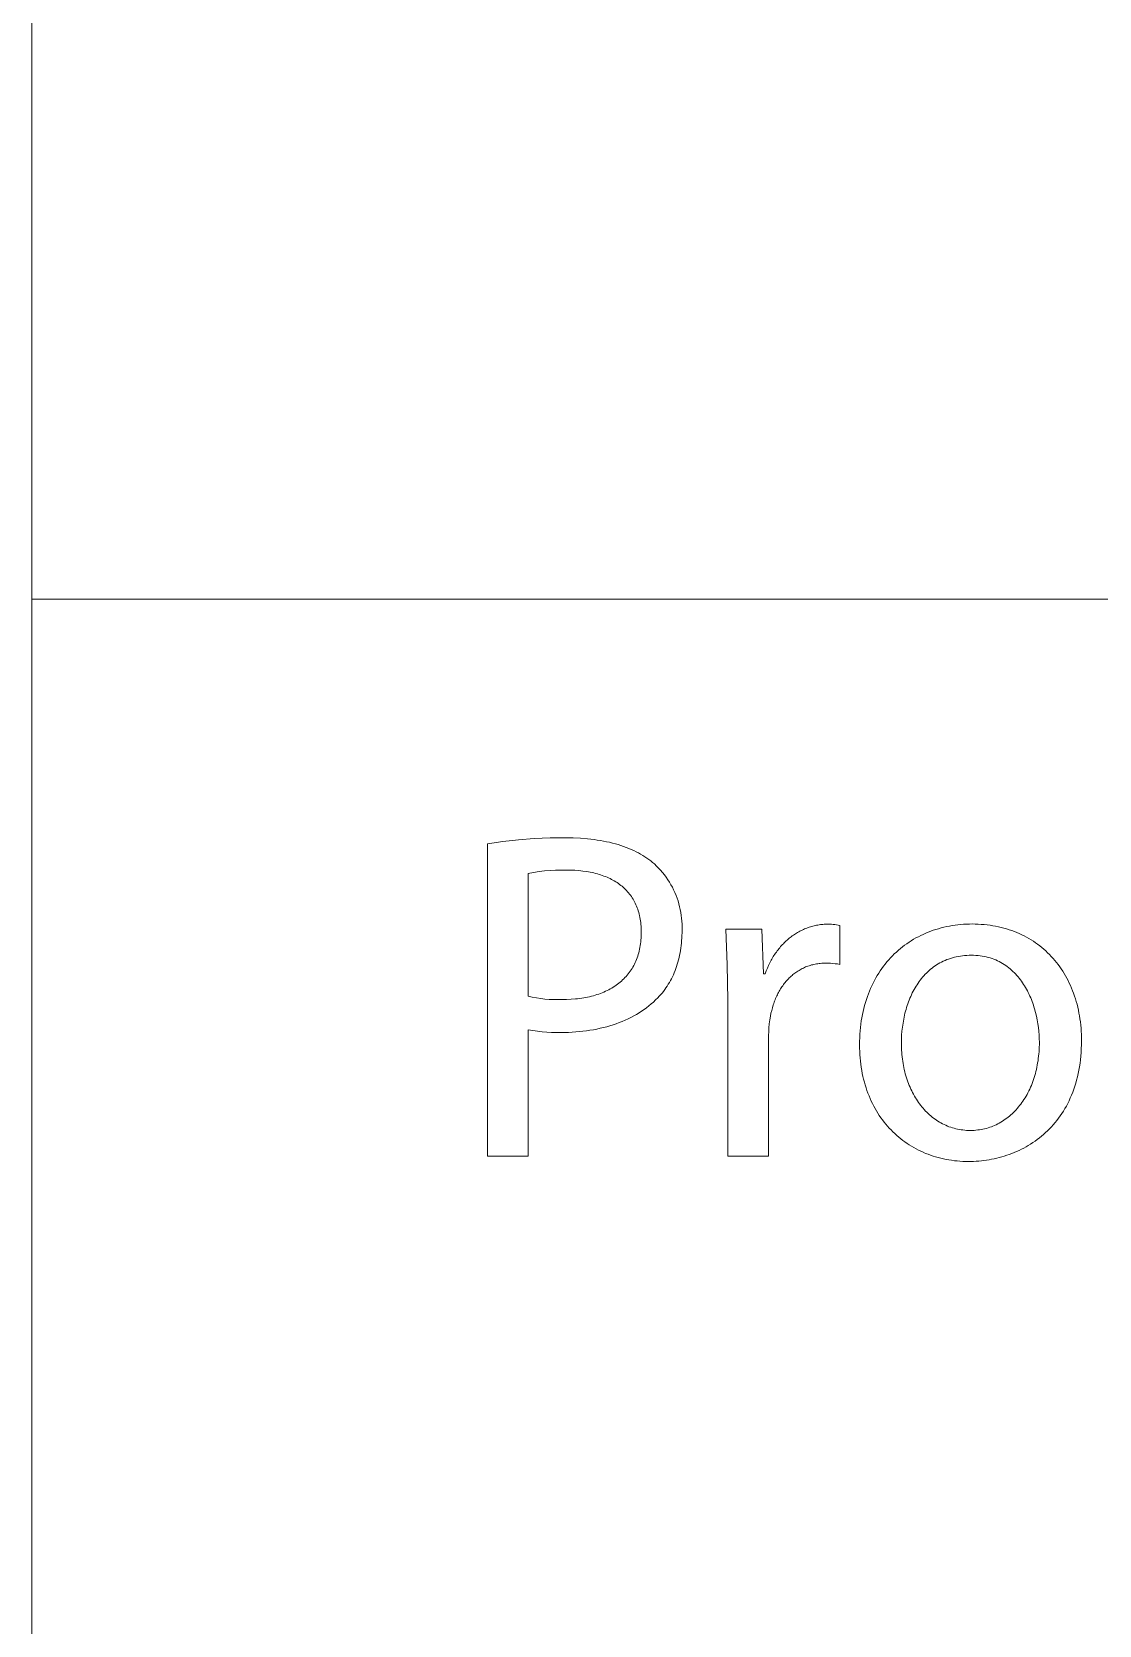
# Model space of a CAD drawing. Header units: millimetres. Extents: x -2163 to 4354, y -841 to 3711.
# Drawn here: x 1891.2 to 2039.6, y -619.7 to -398.1 of the extents above; entities that cross this region are included whole.
import ezdxf

# ---------------------------------------------------------------- set-up
doc = ezdxf.new("R2010")
doc.units = ezdxf.units.MM
doc.header["$MEASUREMENT"] = 0
doc.layers.add('Domyślny', color=7, linetype='Continuous', true_color=0x000000)

msp = doc.modelspace()

# ---------------------------------------------------------------- linework, layer by layer
at = {"layer": 'Domyślny', "color": 18, "lineweight": 15, "true_color": 0x000000}
for p, q in [((1891.21, -841.29), (1891.21, -112.82)), ((1891.21, -477.01), (4353.85, -477.01)), ((1954.54, -511.02), (1956.71, -510.71)), ((1954.54, -554.47), (1954.54, -511.02)), ((1956.71, -510.71), (1958.88, -510.47)), ((1958.88, -510.47), (1961.06, -510.3)), ((1961.06, -510.3), (1963.25, -510.2)), ((1963.25, -510.2), (1965.44, -510.18)), ((1965.44, -510.18), (1966.47, -510.19)), ((1966.47, -510.19), (1967.47, -510.24)), ((1967.47, -510.24), (1968.44, -510.32)), ((1968.44, -510.32), (1968.91, -510.37)), ((1968.91, -510.37), (1969.37, -510.42)), ((1969.37, -510.42), (1969.82, -510.49)), ((1969.82, -510.49), (1970.26, -510.56)), ((1970.26, -510.56), (1970.7, -510.63)), ((1970.7, -510.63), (1971.12, -510.72)), ((1971.12, -510.72), (1971.54, -510.81)), ((1971.54, -510.81), (1971.94, -510.91)), ((1971.94, -510.91), (1972.34, -511.02)), ((1972.34, -511.02), (1972.73, -511.13)), ((1972.73, -511.13), (1973.11, -511.25)), ((1973.11, -511.25), (1973.48, -511.38)), ((1973.48, -511.38), (1973.85, -511.51)), ((1973.85, -511.51), (1974.2, -511.65)), ((1974.2, -511.65), (1974.55, -511.8)), ((1974.55, -511.8), (1974.88, -511.95)), ((1974.88, -511.95), (1975.21, -512.11)), ((1975.21, -512.11), (1975.53, -512.27)), ((1975.53, -512.27), (1975.84, -512.45)), ((1975.84, -512.45), (1976.14, -512.63)), ((1976.14, -512.63), (1976.43, -512.81)), ((1976.43, -512.81), (1976.72, -513)), ((1976.72, -513), (1976.99, -513.2)), ((1976.99, -513.2), (1977.26, -513.4)), ((1977.26, -513.4), (1977.51, -513.61)), ((1977.51, -513.61), (1977.76, -513.82)), ((1977.76, -513.82), (1978.06, -514.11)), ((1978.06, -514.11), (1978.35, -514.4)), ((1960.97, -515.01), (1960.21, -515.15)), ((1960.21, -515.15), (1960.21, -532.23)), ((1961.73, -514.89), (1960.97, -515.01)), ((1962.49, -514.79), (1961.73, -514.89)), ((1963.26, -514.73), (1962.49, -514.79)), ((1964.03, -514.68), (1963.26, -514.73)), ((1964.8, -514.66), (1964.03, -514.68)), ((1965.57, -514.67), (1964.8, -514.66)), ((1966.15, -514.68), (1965.57, -514.67)), ((1966.71, -514.7), (1966.15, -514.68)), ((1967.27, -514.74), (1966.71, -514.7)), ((1967.81, -514.8), (1967.27, -514.74)), ((1968.33, -514.88), (1967.81, -514.8)), ((1968.59, -514.92), (1968.33, -514.88)), ((1968.85, -514.97), (1968.59, -514.92)), ((1969.1, -515.02), (1968.85, -514.97)), ((1969.34, -515.07), (1969.1, -515.02)), ((1969.59, -515.13), (1969.34, -515.07)), ((1969.83, -515.2), (1969.59, -515.13)), ((1970.06, -515.27), (1969.83, -515.2)), ((1970.29, -515.34), (1970.06, -515.27)), ((1970.52, -515.42), (1970.29, -515.34)), ((1970.74, -515.5), (1970.52, -515.42)), ((1970.96, -515.58), (1970.74, -515.5)), ((1971.18, -515.67), (1970.96, -515.58)), ((1971.39, -515.77), (1971.18, -515.67)), ((1971.6, -515.86), (1971.39, -515.77)), ((1971.8, -515.96), (1971.6, -515.86)), ((1972, -516.07), (1971.8, -515.96)), ((1972.19, -516.18), (1972, -516.07)), ((1972.38, -516.3), (1972.19, -516.18)), ((1972.57, -516.41), (1972.38, -516.3)), ((1978.35, -514.4), (1978.63, -514.7)), ((1978.63, -514.7), (1978.9, -515.02)), ((1978.9, -515.02), (1979.15, -515.34)), ((1979.15, -515.34), (1979.4, -515.67)), ((1979.4, -515.67), (1979.63, -516.01)), ((1979.63, -516.01), (1979.85, -516.36)), ((1972.75, -516.54), (1972.57, -516.41)), ((1972.93, -516.67), (1972.75, -516.54)), ((1973.1, -516.8), (1972.93, -516.67)), ((1973.27, -516.93), (1973.1, -516.8)), ((1973.43, -517.07), (1973.27, -516.93)), ((1973.59, -517.22), (1973.43, -517.07)), ((1973.74, -517.37), (1973.59, -517.22)), ((1973.89, -517.52), (1973.74, -517.37)), ((1974.03, -517.68), (1973.89, -517.52)), ((1974.17, -517.84), (1974.03, -517.68)), ((1974.31, -518), (1974.17, -517.84)), ((1974.44, -518.17), (1974.31, -518)), ((1974.56, -518.35), (1974.44, -518.17)), ((1974.68, -518.53), (1974.56, -518.35)), ((1974.79, -518.71), (1974.68, -518.53)), ((1979.85, -516.36), (1980.06, -516.71)), ((1980.06, -516.71), (1980.26, -517.07)), ((1980.26, -517.07), (1980.44, -517.44)), ((1980.44, -517.44), (1980.62, -517.81)), ((1980.62, -517.81), (1980.77, -518.19)), ((1980.77, -518.19), (1980.92, -518.58)), ((1974.9, -518.9), (1974.79, -518.71)), ((1975.01, -519.09), (1974.9, -518.9)), ((1975.11, -519.29), (1975.01, -519.09)), ((1975.2, -519.49), (1975.11, -519.29)), ((1975.29, -519.69), (1975.2, -519.49)), ((1975.37, -519.9), (1975.29, -519.69)), ((1975.45, -520.11), (1975.37, -519.9)), ((1975.52, -520.33), (1975.45, -520.11)), ((1975.59, -520.55), (1975.52, -520.33)), ((1975.65, -520.78), (1975.59, -520.55)), ((1980.92, -518.58), (1981.05, -518.97)), ((1981.05, -518.97), (1981.17, -519.36)), ((1981.17, -519.36), (1981.27, -519.76)), ((1981.27, -519.76), (1981.36, -520.16)), ((1981.36, -520.16), (1981.44, -520.57)), ((1981.44, -520.57), (1981.5, -520.97)), ((1975.7, -521.01), (1975.65, -520.78)), ((1975.75, -521.25), (1975.7, -521.01)), ((1975.8, -521.48), (1975.75, -521.25)), ((1975.83, -521.73), (1975.8, -521.48)), ((1975.87, -521.98), (1975.83, -521.73)), ((1975.89, -522.23), (1975.87, -521.98)), ((1975.91, -522.49), (1975.89, -522.23)), ((1975.93, -522.75), (1975.91, -522.49)), ((1975.94, -523.01), (1975.93, -522.75)), ((1981.5, -520.97), (1981.55, -521.38)), ((1981.55, -521.38), (1981.59, -521.79)), ((1981.59, -521.79), (1981.61, -522.2)), ((1981.61, -522.61), (1981.6, -523.02)), ((1981.61, -522.2), (1981.61, -522.61)), ((1987.9, -527.83), (1987.69, -522.9)), ((1987.69, -522.9), (1992.72, -522.9)), ((1992.72, -522.9), (1992.92, -529.09)), ((1998.31, -523.01), (1998.47, -522.94)), ((1998.47, -522.94), (1998.63, -522.86)), ((1998.63, -522.86), (1998.8, -522.8)), ((1998.8, -522.8), (1998.96, -522.73)), ((1998.96, -522.73), (1999.13, -522.67)), ((1999.13, -522.67), (1999.3, -522.61)), ((1999.3, -522.61), (1999.47, -522.56)), ((1999.47, -522.56), (1999.63, -522.51)), ((1999.63, -522.51), (1999.81, -522.46)), ((1999.81, -522.46), (1999.98, -522.42)), ((1999.98, -522.42), (2000.15, -522.38)), ((2000.15, -522.38), (2000.32, -522.34)), ((2000.32, -522.34), (2000.5, -522.31)), ((2000.5, -522.31), (2000.67, -522.28)), ((2000.67, -522.28), (2000.85, -522.26)), ((2000.85, -522.26), (2001.03, -522.24)), ((2001.03, -522.24), (2001.2, -522.22)), ((2001.2, -522.22), (2001.38, -522.2)), ((2001.38, -522.2), (2001.56, -522.2)), ((2001.56, -522.2), (2001.74, -522.19)), ((2001.74, -522.19), (2001.92, -522.19)), ((2001.92, -522.19), (2002.16, -522.19)), ((2002.16, -522.19), (2002.39, -522.21)), ((2002.39, -522.21), (2002.63, -522.23)), ((2002.63, -522.23), (2002.86, -522.26)), ((2002.86, -522.26), (2003.09, -522.29)), ((2003.09, -522.29), (2003.32, -522.33)), ((2003.32, -522.33), (2003.55, -522.38)), ((2003.55, -522.38), (2003.55, -527.79)), ((2016.54, -523.05), (2016.91, -522.93)), ((2016.91, -522.93), (2017.27, -522.82)), ((2017.27, -522.82), (2017.64, -522.71)), ((2017.64, -522.71), (2018.02, -522.62)), ((2018.02, -522.62), (2018.4, -522.54)), ((2018.4, -522.54), (2018.78, -522.46)), ((2018.78, -522.46), (2019.17, -522.39)), ((2019.17, -522.39), (2019.56, -522.34)), ((2019.56, -522.34), (2019.95, -522.29)), ((2019.95, -522.29), (2020.34, -522.25)), ((2020.34, -522.25), (2020.74, -522.21)), ((2020.74, -522.21), (2021.14, -522.19)), ((2021.14, -522.19), (2021.55, -522.18)), ((2021.55, -522.18), (2021.96, -522.17)), ((2021.96, -522.17), (2022.38, -522.18)), ((2022.38, -522.18), (2022.8, -522.19)), ((2022.8, -522.19), (2023.21, -522.22)), ((2023.21, -522.22), (2023.62, -522.25)), ((2023.62, -522.25), (2024.03, -522.29)), ((2024.03, -522.29), (2024.43, -522.35)), ((2024.43, -522.35), (2024.82, -522.41)), ((2024.82, -522.41), (2025.21, -522.48)), ((2025.21, -522.48), (2025.6, -522.56)), ((2025.6, -522.56), (2025.98, -522.64)), ((2025.98, -522.64), (2026.36, -522.74)), ((2026.36, -522.74), (2026.73, -522.85)), ((2026.73, -522.85), (2027.09, -522.96)), ((2027.09, -522.96), (2027.45, -523.08)), ((1975.75, -525.43), (1975.79, -525.18)), ((1975.79, -525.18), (1975.83, -524.92)), ((1975.83, -524.92), (1975.86, -524.66)), ((1975.86, -524.66), (1975.89, -524.39)), ((1975.89, -524.39), (1975.91, -524.12)), ((1975.91, -524.12), (1975.93, -523.85)), ((1975.93, -523.85), (1975.94, -523.57)), ((1975.94, -523.29), (1975.94, -523.01)), ((1975.94, -523.57), (1975.94, -523.29)), ((1981.48, -525.18), (1981.44, -525.52)), ((1981.52, -524.83), (1981.48, -525.18)), ((1981.55, -524.48), (1981.52, -524.83)), ((1981.57, -524.12), (1981.55, -524.48)), ((1981.59, -523.76), (1981.57, -524.12)), ((1981.6, -523.4), (1981.59, -523.76)), ((1981.6, -523.02), (1981.6, -523.4)), ((1995.31, -525.32), (1995.43, -525.18)), ((1995.43, -525.18), (1995.56, -525.04)), ((1995.56, -525.04), (1995.69, -524.91)), ((1995.69, -524.91), (1995.82, -524.78)), ((1995.82, -524.78), (1995.95, -524.65)), ((1995.95, -524.65), (1996.08, -524.52)), ((1996.08, -524.52), (1996.22, -524.4)), ((1996.22, -524.4), (1996.36, -524.28)), ((1996.36, -524.28), (1996.5, -524.16)), ((1996.5, -524.16), (1996.64, -524.05)), ((1996.64, -524.05), (1996.78, -523.94)), ((1996.78, -523.94), (1996.93, -523.83)), ((1996.93, -523.83), (1997.08, -523.73)), ((1997.08, -523.73), (1997.23, -523.63)), ((1997.23, -523.63), (1997.38, -523.53)), ((1997.38, -523.53), (1997.53, -523.43)), ((1997.53, -523.43), (1997.68, -523.34)), ((1997.68, -523.34), (1997.84, -523.25)), ((1997.84, -523.25), (1997.99, -523.17)), ((1997.99, -523.17), (1998.15, -523.09)), ((1998.15, -523.09), (1998.31, -523.01)), ((2012.25, -525.35), (2012.55, -525.12)), ((2012.55, -525.12), (2012.86, -524.91)), ((2012.86, -524.91), (2013.17, -524.7)), ((2013.17, -524.7), (2013.48, -524.49)), ((2013.48, -524.49), (2013.8, -524.3)), ((2013.8, -524.3), (2014.13, -524.11)), ((2014.13, -524.11), (2014.46, -523.94)), ((2014.46, -523.94), (2014.79, -523.77)), ((2014.79, -523.77), (2015.13, -523.61)), ((2015.13, -523.61), (2015.48, -523.45)), ((2015.48, -523.45), (2015.83, -523.31)), ((2015.83, -523.31), (2016.18, -523.17)), ((2016.18, -523.17), (2016.54, -523.05)), ((2027.45, -523.08), (2027.81, -523.22)), ((2027.81, -523.22), (2028.16, -523.36)), ((2028.16, -523.36), (2028.5, -523.5)), ((2028.5, -523.5), (2028.84, -523.66)), ((2028.84, -523.66), (2029.17, -523.83)), ((2029.17, -523.83), (2029.5, -524)), ((2029.5, -524), (2029.82, -524.18)), ((2029.82, -524.18), (2030.14, -524.37)), ((2030.14, -524.37), (2030.45, -524.57)), ((2030.45, -524.57), (2030.75, -524.77)), ((2030.75, -524.77), (2031.05, -524.98)), ((2031.05, -524.98), (2031.34, -525.2)), ((1975.09, -527.53), (1975.18, -527.32)), ((1975.18, -527.32), (1975.27, -527.1)), ((1975.27, -527.1), (1975.36, -526.87)), ((1975.36, -526.87), (1975.44, -526.64)), ((1975.44, -526.64), (1975.51, -526.41)), ((1975.51, -526.41), (1975.58, -526.17)), ((1975.58, -526.17), (1975.64, -525.93)), ((1975.64, -525.93), (1975.7, -525.68)), ((1975.7, -525.68), (1975.75, -525.43)), ((1981.12, -527.15), (1981.04, -527.46)), ((1981.2, -526.84), (1981.12, -527.15)), ((1981.27, -526.52), (1981.2, -526.84)), ((1981.33, -526.19), (1981.27, -526.52)), ((1981.39, -525.86), (1981.33, -526.19)), ((1981.44, -525.52), (1981.39, -525.86)), ((1993.81, -527.58), (1993.9, -527.4)), ((1993.9, -527.4), (1993.99, -527.22)), ((1993.99, -527.22), (1994.09, -527.05)), ((1994.09, -527.05), (1994.19, -526.88)), ((1994.19, -526.88), (1994.29, -526.71)), ((1994.29, -526.71), (1994.39, -526.55)), ((1994.39, -526.55), (1994.5, -526.38)), ((1994.5, -526.38), (1994.61, -526.22)), ((1994.61, -526.22), (1994.72, -526.07)), ((1994.72, -526.07), (1994.83, -525.91)), ((1994.83, -525.91), (1994.95, -525.76)), ((1994.95, -525.76), (1995.06, -525.61)), ((1995.06, -525.61), (1995.18, -525.47)), ((1995.18, -525.47), (1995.31, -525.32)), ((2010.09, -527.44), (2010.34, -527.16)), ((2010.34, -527.16), (2010.59, -526.87)), ((2010.59, -526.87), (2010.85, -526.6)), ((2010.85, -526.6), (2011.12, -526.34)), ((2011.12, -526.34), (2011.4, -526.08)), ((2011.4, -526.08), (2011.68, -525.83)), ((2011.68, -525.83), (2011.96, -525.59)), ((2011.96, -525.59), (2012.25, -525.35)), ((2017.92, -527.34), (2017.68, -527.46)), ((2018.17, -527.23), (2017.92, -527.34)), ((2018.42, -527.13), (2018.17, -527.23)), ((2018.67, -527.04), (2018.42, -527.13)), ((2018.93, -526.95), (2018.67, -527.04)), ((2019.2, -526.87), (2018.93, -526.95)), ((2019.47, -526.79), (2019.2, -526.87)), ((2019.74, -526.73), (2019.47, -526.79)), ((2020.02, -526.67), (2019.74, -526.73)), ((2020.31, -526.63), (2020.02, -526.67)), ((2020.6, -526.59), (2020.31, -526.63)), ((2020.9, -526.55), (2020.6, -526.59)), ((2021.2, -526.53), (2020.9, -526.55)), ((2021.51, -526.52), (2021.2, -526.53)), ((2021.83, -526.51), (2021.51, -526.52)), ((2022.14, -526.52), (2021.83, -526.51)), ((2022.45, -526.53), (2022.14, -526.52)), ((2022.76, -526.56), (2022.45, -526.53)), ((2023.05, -526.59), (2022.76, -526.56)), ((2023.34, -526.63), (2023.05, -526.59)), ((2023.63, -526.69), (2023.34, -526.63)), ((2023.91, -526.75), (2023.63, -526.69)), ((2024.18, -526.82), (2023.91, -526.75)), ((2024.45, -526.89), (2024.18, -526.82)), ((2024.71, -526.98), (2024.45, -526.89)), ((2024.97, -527.07), (2024.71, -526.98)), ((2025.22, -527.17), (2024.97, -527.07)), ((2025.47, -527.28), (2025.22, -527.17)), ((2025.71, -527.4), (2025.47, -527.28)), ((2025.94, -527.52), (2025.71, -527.4)), ((2031.34, -525.2), (2031.62, -525.43)), ((2031.62, -525.43), (2031.9, -525.67)), ((2031.9, -525.67), (2032.18, -525.91)), ((2032.18, -525.91), (2032.44, -526.16)), ((2032.44, -526.16), (2032.7, -526.42)), ((2032.7, -526.42), (2032.95, -526.68)), ((2032.95, -526.68), (2033.2, -526.95)), ((2033.2, -526.95), (2033.44, -527.23)), ((2033.44, -527.23), (2033.67, -527.51)), ((1973.67, -529.63), (1973.83, -529.46)), ((1973.83, -529.46), (1973.98, -529.29)), ((1973.98, -529.29), (1974.12, -529.11)), ((1974.12, -529.11), (1974.26, -528.93)), ((1974.26, -528.93), (1974.39, -528.74)), ((1974.39, -528.74), (1974.52, -528.55)), ((1974.52, -528.55), (1974.65, -528.36)), ((1974.65, -528.36), (1974.76, -528.16)), ((1974.76, -528.16), (1974.88, -527.95)), ((1974.88, -527.95), (1974.98, -527.75)), ((1974.98, -527.75), (1975.09, -527.53)), ((1980.27, -529.5), (1980.14, -529.78)), ((1980.4, -529.23), (1980.27, -529.5)), ((1980.52, -528.95), (1980.4, -529.23)), ((1980.64, -528.66), (1980.52, -528.95)), ((1980.75, -528.37), (1980.64, -528.66)), ((1980.85, -528.07), (1980.75, -528.37)), ((1980.95, -527.77), (1980.85, -528.07)), ((1981.04, -527.46), (1980.95, -527.77)), ((1987.95, -532.76), (1987.9, -527.83)), ((1992.92, -529.09), (1993.18, -529.09)), ((1993.18, -529.09), (1993.32, -528.7)), ((1993.32, -528.7), (1993.47, -528.31)), ((1993.47, -528.31), (1993.63, -527.94)), ((1993.63, -527.94), (1993.81, -527.58)), ((1996.64, -529.55), (1996.52, -529.67)), ((1996.77, -529.44), (1996.64, -529.55)), ((1996.9, -529.32), (1996.77, -529.44)), ((1997.03, -529.21), (1996.9, -529.32)), ((1997.16, -529.1), (1997.03, -529.21)), ((1997.3, -529), (1997.16, -529.1)), ((1997.44, -528.9), (1997.3, -529)), ((1997.58, -528.8), (1997.44, -528.9)), ((1997.72, -528.71), (1997.58, -528.8)), ((1997.87, -528.62), (1997.72, -528.71)), ((1998.01, -528.53), (1997.87, -528.62)), ((1998.16, -528.45), (1998.01, -528.53)), ((1998.32, -528.37), (1998.16, -528.45)), ((1998.47, -528.29), (1998.32, -528.37)), ((1998.63, -528.22), (1998.47, -528.29)), ((1998.78, -528.15), (1998.63, -528.22)), ((1998.94, -528.09), (1998.78, -528.15)), ((1999.11, -528.03), (1998.94, -528.09)), ((1999.27, -527.97), (1999.11, -528.03)), ((1999.44, -527.92), (1999.27, -527.97)), ((1999.6, -527.87), (1999.44, -527.92)), ((1999.77, -527.83), (1999.6, -527.87)), ((1999.95, -527.79), (1999.77, -527.83)), ((2000.12, -527.75), (1999.95, -527.79)), ((2000.3, -527.72), (2000.12, -527.75)), ((2000.47, -527.69), (2000.3, -527.72)), ((2000.65, -527.67), (2000.47, -527.69)), ((2000.83, -527.65), (2000.65, -527.67)), ((2001.02, -527.63), (2000.83, -527.65)), ((2001.2, -527.62), (2001.02, -527.63)), ((2001.39, -527.61), (2001.2, -527.62)), ((2001.58, -527.61), (2001.39, -527.61)), ((2001.91, -527.62), (2001.58, -527.61)), ((2002.24, -527.63), (2001.91, -527.62)), ((2002.57, -527.65), (2002.24, -527.63)), ((2002.9, -527.69), (2002.57, -527.65)), ((2003.23, -527.73), (2002.9, -527.69)), ((2003.55, -527.79), (2003.23, -527.73)), ((2008.54, -529.68), (2008.74, -529.34)), ((2008.74, -529.34), (2008.95, -529)), ((2008.95, -529), (2009.16, -528.68)), ((2009.16, -528.68), (2009.38, -528.36)), ((2009.38, -528.36), (2009.61, -528.04)), ((2009.61, -528.04), (2009.84, -527.74)), ((2009.84, -527.74), (2010.09, -527.44)), ((2015.06, -529.56), (2014.9, -529.76)), ((2015.23, -529.36), (2015.06, -529.56)), ((2015.41, -529.17), (2015.23, -529.36)), ((2015.59, -528.99), (2015.41, -529.17)), ((2015.78, -528.81), (2015.59, -528.99)), ((2015.97, -528.63), (2015.78, -528.81)), ((2016.16, -528.47), (2015.97, -528.63)), ((2016.37, -528.3), (2016.16, -528.47)), ((2016.57, -528.15), (2016.37, -528.3)), ((2016.78, -528), (2016.57, -528.15)), ((2017, -527.85), (2016.78, -528)), ((2017.22, -527.72), (2017, -527.85)), ((2017.45, -527.58), (2017.22, -527.72)), ((2017.68, -527.46), (2017.45, -527.58)), ((2026.17, -527.66), (2025.94, -527.52)), ((2026.39, -527.79), (2026.17, -527.66)), ((2026.61, -527.94), (2026.39, -527.79)), ((2026.82, -528.09), (2026.61, -527.94)), ((2027.03, -528.25), (2026.82, -528.09)), ((2027.23, -528.41), (2027.03, -528.25)), ((2027.43, -528.58), (2027.23, -528.41)), ((2027.62, -528.76), (2027.43, -528.58)), ((2027.81, -528.94), (2027.62, -528.76)), ((2027.99, -529.12), (2027.81, -528.94)), ((2028.16, -529.32), (2027.99, -529.12)), ((2028.33, -529.51), (2028.16, -529.32)), ((2028.5, -529.72), (2028.33, -529.51)), ((2033.67, -527.51), (2033.9, -527.81)), ((2033.9, -527.81), (2034.12, -528.11)), ((2034.12, -528.11), (2034.33, -528.41)), ((2034.33, -528.41), (2034.53, -528.72)), ((2034.53, -528.72), (2034.73, -529.04)), ((2034.73, -529.04), (2034.92, -529.37)), ((2034.92, -529.37), (2035.11, -529.7)), ((1970.03, -531.91), (1970.27, -531.82)), ((1970.27, -531.82), (1970.51, -531.73)), ((1970.51, -531.73), (1970.75, -531.63)), ((1970.75, -531.63), (1970.97, -531.53)), ((1970.97, -531.53), (1971.2, -531.42)), ((1971.2, -531.42), (1971.42, -531.31)), ((1971.42, -531.31), (1971.63, -531.2)), ((1971.63, -531.2), (1971.84, -531.08)), ((1971.84, -531.08), (1972.05, -530.95)), ((1972.05, -530.95), (1972.25, -530.82)), ((1972.25, -530.82), (1972.44, -530.69)), ((1972.44, -530.69), (1972.63, -530.55)), ((1972.63, -530.55), (1972.82, -530.41)), ((1972.82, -530.41), (1973, -530.26)), ((1973, -530.26), (1973.18, -530.11)), ((1973.18, -530.11), (1973.35, -529.95)), ((1973.35, -529.95), (1973.51, -529.79)), ((1973.51, -529.79), (1973.67, -529.63)), ((1978.82, -531.77), (1978.63, -532)), ((1979.01, -531.54), (1978.82, -531.77)), ((1979.19, -531.3), (1979.01, -531.54)), ((1979.36, -531.06), (1979.19, -531.3)), ((1979.53, -530.81), (1979.36, -531.06)), ((1979.69, -530.56), (1979.53, -530.81)), ((1979.85, -530.31), (1979.69, -530.56)), ((1979.99, -530.04), (1979.85, -530.31)), ((1980.14, -529.78), (1979.99, -530.04)), ((1995.03, -531.68), (1994.94, -531.84)), ((1995.12, -531.51), (1995.03, -531.68)), ((1995.21, -531.36), (1995.12, -531.51)), ((1995.3, -531.2), (1995.21, -531.36)), ((1995.4, -531.05), (1995.3, -531.2)), ((1995.5, -530.9), (1995.4, -531.05)), ((1995.6, -530.75), (1995.5, -530.9)), ((1995.71, -530.6), (1995.6, -530.75)), ((1995.82, -530.46), (1995.71, -530.6)), ((1995.93, -530.32), (1995.82, -530.46)), ((1996.04, -530.19), (1995.93, -530.32)), ((1996.16, -530.05), (1996.04, -530.19)), ((1996.27, -529.92), (1996.16, -530.05)), ((1996.39, -529.8), (1996.27, -529.92)), ((1996.52, -529.67), (1996.39, -529.8)), ((2007.51, -531.88), (2007.66, -531.49)), ((2007.66, -531.49), (2007.82, -531.12)), ((2007.82, -531.12), (2007.99, -530.75)), ((2007.99, -530.75), (2008.17, -530.38)), ((2008.17, -530.38), (2008.35, -530.03)), ((2008.35, -530.03), (2008.54, -529.68)), ((2013.62, -531.76), (2013.51, -532)), ((2013.75, -531.52), (2013.62, -531.76)), ((2013.87, -531.29), (2013.75, -531.52)), ((2014, -531.06), (2013.87, -531.29)), ((2014.14, -530.83), (2014, -531.06)), ((2014.28, -530.61), (2014.14, -530.83)), ((2014.43, -530.39), (2014.28, -530.61)), ((2014.58, -530.17), (2014.43, -530.39)), ((2014.73, -529.96), (2014.58, -530.17)), ((2014.9, -529.76), (2014.73, -529.96)), ((2028.66, -529.92), (2028.5, -529.72)), ((2028.81, -530.13), (2028.66, -529.92)), ((2028.96, -530.35), (2028.81, -530.13)), ((2029.1, -530.57), (2028.96, -530.35)), ((2029.24, -530.79), (2029.1, -530.57)), ((2029.38, -531.02), (2029.24, -530.79)), ((2029.51, -531.25), (2029.38, -531.02)), ((2029.63, -531.48), (2029.51, -531.25)), ((2029.75, -531.72), (2029.63, -531.48)), ((2029.87, -531.96), (2029.75, -531.72)), ((2035.11, -529.7), (2035.28, -530.04)), ((2035.28, -530.04), (2035.45, -530.38)), ((2035.45, -530.38), (2035.61, -530.73)), ((2035.61, -530.73), (2035.77, -531.08)), ((2035.77, -531.08), (2035.91, -531.45)), ((2035.91, -531.45), (2036.05, -531.81)), ((2036.05, -531.81), (2036.18, -532.19)), ((1960.21, -532.23), (1960.79, -532.35)), ((1960.79, -532.35), (1961.37, -532.45)), ((1961.37, -532.45), (1961.96, -532.54)), ((1961.96, -532.54), (1962.55, -532.61)), ((1962.55, -532.61), (1963.14, -532.65)), ((1963.14, -532.65), (1963.73, -532.68)), ((1963.73, -532.68), (1964.32, -532.69)), ((1964.32, -532.69), (1964.92, -532.68)), ((1964.92, -532.68), (1965.55, -532.67)), ((1965.55, -532.67), (1966.17, -532.64)), ((1966.17, -532.64), (1966.77, -532.59)), ((1966.77, -532.59), (1967.07, -532.56)), ((1967.07, -532.56), (1967.36, -532.53)), ((1967.36, -532.53), (1967.65, -532.49)), ((1967.65, -532.49), (1967.93, -532.44)), ((1967.93, -532.44), (1968.21, -532.39)), ((1968.21, -532.39), (1968.48, -532.33)), ((1968.48, -532.33), (1968.75, -532.28)), ((1968.75, -532.28), (1969.02, -532.21)), ((1969.02, -532.21), (1969.28, -532.14)), ((1969.28, -532.14), (1969.53, -532.07)), ((1969.53, -532.07), (1969.78, -531.99)), ((1969.78, -531.99), (1970.03, -531.91)), ((1976.67, -533.82), (1976.34, -534.06)), ((1977, -533.56), (1976.67, -533.82)), ((1977.32, -533.29), (1977, -533.56)), ((1977.63, -533.02), (1977.32, -533.29)), ((1977.93, -532.74), (1977.63, -533.02)), ((1978.22, -532.44), (1977.93, -532.74)), ((1978.43, -532.22), (1978.22, -532.44)), ((1978.63, -532), (1978.43, -532.22)), ((1987.95, -554.48), (1987.95, -532.76)), ((1994.17, -533.81), (1994.07, -534.19)), ((1994.28, -533.43), (1994.17, -533.81)), ((1994.35, -533.24), (1994.28, -533.43)), ((1994.41, -533.06), (1994.35, -533.24)), ((1994.48, -532.88), (1994.41, -533.06)), ((1994.55, -532.7), (1994.48, -532.88)), ((1994.62, -532.52), (1994.55, -532.7)), ((1994.7, -532.35), (1994.62, -532.52)), ((1994.78, -532.18), (1994.7, -532.35)), ((1994.86, -532.01), (1994.78, -532.18)), ((1994.94, -531.84), (1994.86, -532.01)), ((2006.78, -534.33), (2006.88, -533.91)), ((2006.88, -533.91), (2006.99, -533.49)), ((2006.99, -533.49), (2007.11, -533.07)), ((2007.11, -533.07), (2007.23, -532.67)), ((2007.23, -532.67), (2007.37, -532.27)), ((2007.37, -532.27), (2007.51, -531.88)), ((2012.75, -534.05), (2012.67, -534.31)), ((2012.83, -533.78), (2012.75, -534.05)), ((2012.91, -533.52), (2012.83, -533.78)), ((2013, -533.26), (2012.91, -533.52)), ((2013.09, -533), (2013, -533.26)), ((2013.19, -532.75), (2013.09, -533)), ((2013.29, -532.5), (2013.19, -532.75)), ((2013.4, -532.25), (2013.29, -532.5)), ((2013.51, -532), (2013.4, -532.25)), ((2029.98, -532.2), (2029.87, -531.96)), ((2030.09, -532.45), (2029.98, -532.2)), ((2030.19, -532.69), (2030.09, -532.45)), ((2030.28, -532.94), (2030.19, -532.69)), ((2030.37, -533.2), (2030.28, -532.94)), ((2030.46, -533.45), (2030.37, -533.2)), ((2030.54, -533.7), (2030.46, -533.45)), ((2030.62, -533.96), (2030.54, -533.7)), ((2030.77, -534.48), (2030.62, -533.96)), ((2036.18, -532.19), (2036.3, -532.57)), ((2036.3, -532.57), (2036.42, -532.95)), ((2036.42, -532.95), (2036.52, -533.34)), ((2036.52, -533.34), (2036.62, -533.74)), ((2036.62, -533.74), (2036.71, -534.14)), ((1972.02, -536.19), (1971.58, -536.32)), ((1972.45, -536.04), (1972.02, -536.19)), ((1972.88, -535.88), (1972.45, -536.04)), ((1973.3, -535.72), (1972.88, -535.88)), ((1973.71, -535.54), (1973.3, -535.72)), ((1974.11, -535.36), (1973.71, -535.54)), ((1974.5, -535.17), (1974.11, -535.36)), ((1974.89, -534.96), (1974.5, -535.17)), ((1975.26, -534.75), (1974.89, -534.96)), ((1975.63, -534.53), (1975.26, -534.75)), ((1975.99, -534.3), (1975.63, -534.53)), ((1976.34, -534.06), (1975.99, -534.3)), ((1993.74, -536.05), (1993.68, -536.59)), ((1993.81, -535.52), (1993.74, -536.05)), ((1993.9, -534.99), (1993.81, -535.52)), ((1993.97, -534.59), (1993.9, -534.99)), ((1994.07, -534.19), (1993.97, -534.59)), ((2006.41, -536.57), (2006.47, -536.11)), ((2006.47, -536.11), (2006.53, -535.65)), ((2006.53, -535.65), (2006.61, -535.21)), ((2006.61, -535.21), (2006.69, -534.77)), ((2006.69, -534.77), (2006.78, -534.33)), ((2012.33, -535.95), (2012.25, -536.51)), ((2012.42, -535.4), (2012.33, -535.95)), ((2012.54, -534.85), (2012.42, -535.4)), ((2012.6, -534.58), (2012.54, -534.85)), ((2012.67, -534.31), (2012.6, -534.58)), ((2030.89, -535), (2030.77, -534.48)), ((2031, -535.52), (2030.89, -535)), ((2031.09, -536.05), (2031, -535.52)), ((2031.16, -536.57), (2031.09, -536.05)), ((2036.71, -534.14), (2036.79, -534.55)), ((2036.79, -534.55), (2036.87, -534.96)), ((2036.87, -534.96), (2036.93, -535.37)), ((2036.93, -535.37), (2036.99, -535.8)), ((2036.99, -535.8), (2037.04, -536.22)), ((2037.04, -536.22), (2037.08, -536.65)), ((1960.85, -536.99), (1960.21, -536.87)), ((1960.21, -536.87), (1960.21, -554.47)), ((1961.51, -537.09), (1960.85, -536.99)), ((1962.16, -537.17), (1961.51, -537.09)), ((1962.81, -537.22), (1962.16, -537.17)), ((1963.47, -537.26), (1962.81, -537.22)), ((1964.13, -537.27), (1963.47, -537.26)), ((1964.79, -537.26), (1964.13, -537.27)), ((1965.31, -537.26), (1964.79, -537.26)), ((1965.82, -537.24), (1965.31, -537.26)), ((1966.33, -537.22), (1965.82, -537.24)), ((1966.84, -537.18), (1966.33, -537.22)), ((1967.34, -537.14), (1966.84, -537.18)), ((1967.83, -537.09), (1967.34, -537.14)), ((1968.32, -537.02), (1967.83, -537.09)), ((1968.8, -536.95), (1968.32, -537.02)), ((1969.28, -536.87), (1968.8, -536.95)), ((1969.76, -536.78), (1969.28, -536.87)), ((1970.22, -536.68), (1969.76, -536.78)), ((1970.68, -536.57), (1970.22, -536.68)), ((1971.14, -536.45), (1970.68, -536.57)), ((1971.58, -536.32), (1971.14, -536.45)), ((1993.65, -537.12), (1993.63, -537.66)), ((1993.63, -537.66), (1993.63, -554.48)), ((1993.68, -536.59), (1993.65, -537.12)), ((2006.29, -538.97), (2006.3, -538.48)), ((2006.3, -538.48), (2006.31, -537.99)), ((2006.31, -537.99), (2006.34, -537.51)), ((2006.34, -537.51), (2006.37, -537.04)), ((2006.37, -537.04), (2006.41, -536.57)), ((2012.14, -537.63), (2012.11, -538.19)), ((2012.11, -538.19), (2012.11, -538.75)), ((2012.18, -537.07), (2012.14, -537.63)), ((2012.25, -536.51), (2012.18, -537.07)), ((2031.22, -537.09), (2031.16, -536.57)), ((2031.26, -537.61), (2031.22, -537.09)), ((2031.28, -538.12), (2031.26, -537.61)), ((2031.29, -538.62), (2031.28, -538.12)), ((2037.08, -536.65), (2037.11, -537.09)), ((2037.11, -537.09), (2037.13, -537.53)), ((2037.13, -537.53), (2037.14, -537.98)), ((2037.14, -537.98), (2037.15, -538.43)), ((2037.15, -538.43), (2037.14, -538.97)), ((2006.29, -539.43), (2006.29, -538.97)), ((2006.31, -539.89), (2006.29, -539.43)), ((2006.33, -540.35), (2006.31, -539.89)), ((2006.37, -540.79), (2006.33, -540.35)), ((2012.11, -538.75), (2012.11, -539.08)), ((2012.11, -539.08), (2012.12, -539.39)), ((2012.12, -539.39), (2012.13, -539.71)), ((2012.13, -539.71), (2012.15, -540.03)), ((2012.15, -540.03), (2012.18, -540.34)), ((2012.18, -540.34), (2012.21, -540.65)), ((2012.21, -540.65), (2012.25, -540.95)), ((2031.14, -540.88), (2031.18, -540.57)), ((2031.18, -540.57), (2031.21, -540.25)), ((2031.21, -540.25), (2031.24, -539.93)), ((2031.24, -539.93), (2031.26, -539.61)), ((2031.26, -539.61), (2031.28, -539.28)), ((2031.28, -539.28), (2031.29, -538.95)), ((2031.29, -538.95), (2031.29, -538.62)), ((2037.05, -540.54), (2037, -541.04)), ((2037.09, -540.03), (2037.05, -540.54)), ((2037.12, -539.5), (2037.09, -540.03)), ((2037.14, -538.97), (2037.12, -539.5)), ((2006.41, -541.24), (2006.37, -540.79)), ((2006.46, -541.67), (2006.41, -541.24)), ((2006.52, -542.1), (2006.46, -541.67)), ((2006.59, -542.53), (2006.52, -542.1)), ((2006.67, -542.95), (2006.59, -542.53)), ((2012.25, -540.95), (2012.29, -541.26)), ((2012.29, -541.26), (2012.33, -541.56)), ((2012.33, -541.56), (2012.39, -541.85)), ((2012.39, -541.85), (2012.45, -542.14)), ((2012.45, -542.14), (2012.51, -542.43)), ((2012.51, -542.43), (2012.58, -542.72)), ((2012.58, -542.72), (2012.65, -543)), ((2030.73, -542.98), (2030.8, -542.69)), ((2030.8, -542.69), (2030.87, -542.4)), ((2030.87, -542.4), (2030.94, -542.1)), ((2030.94, -542.1), (2031, -541.8)), ((2031, -541.8), (2031.05, -541.5)), ((2031.05, -541.5), (2031.1, -541.19)), ((2031.1, -541.19), (2031.14, -540.88)), ((2036.78, -542.5), (2036.69, -542.97)), ((2036.87, -542.02), (2036.78, -542.5)), ((2036.94, -541.54), (2036.87, -542.02)), ((2037, -541.04), (2036.94, -541.54)), ((2006.76, -543.36), (2006.67, -542.95)), ((2006.85, -543.77), (2006.76, -543.36)), ((2006.96, -544.17), (2006.85, -543.77)), ((2007.07, -544.56), (2006.96, -544.17)), ((2007.19, -544.95), (2007.07, -544.56)), ((2007.32, -545.33), (2007.19, -544.95)), ((2012.65, -543), (2012.73, -543.28)), ((2012.73, -543.28), (2012.81, -543.56)), ((2012.81, -543.56), (2012.9, -543.83)), ((2012.9, -543.83), (2013, -544.1)), ((2013, -544.1), (2013.09, -544.36)), ((2013.09, -544.36), (2013.2, -544.62)), ((2013.2, -544.62), (2013.31, -544.88)), ((2013.31, -544.88), (2013.42, -545.13)), ((2013.42, -545.13), (2013.54, -545.38)), ((2029.94, -545.13), (2030.05, -544.88)), ((2030.05, -544.88), (2030.17, -544.62)), ((2030.17, -544.62), (2030.27, -544.36)), ((2030.27, -544.36), (2030.37, -544.09)), ((2030.37, -544.09), (2030.47, -543.82)), ((2030.47, -543.82), (2030.56, -543.54)), ((2030.56, -543.54), (2030.64, -543.26)), ((2030.64, -543.26), (2030.73, -542.98)), ((2036.22, -544.74), (2036.08, -545.16)), ((2036.35, -544.31), (2036.22, -544.74)), ((2036.47, -543.87), (2036.35, -544.31)), ((2036.59, -543.42), (2036.47, -543.87)), ((2036.69, -542.97), (2036.59, -543.42)), ((2007.45, -545.71), (2007.32, -545.33)), ((2007.6, -546.08), (2007.45, -545.71)), ((2007.75, -546.44), (2007.6, -546.08)), ((2007.91, -546.8), (2007.75, -546.44)), ((2008.08, -547.15), (2007.91, -546.8)), ((2008.26, -547.49), (2008.08, -547.15)), ((2013.54, -545.38), (2013.66, -545.62)), ((2013.66, -545.62), (2013.79, -545.86)), ((2013.79, -545.86), (2013.92, -546.1)), ((2013.92, -546.1), (2014.05, -546.33)), ((2014.05, -546.33), (2014.19, -546.55)), ((2014.19, -546.55), (2014.34, -546.77)), ((2014.34, -546.77), (2014.48, -546.99)), ((2014.48, -546.99), (2014.64, -547.2)), ((2014.64, -547.2), (2014.79, -547.41)), ((2028.54, -547.42), (2028.7, -547.22)), ((2028.7, -547.22), (2028.86, -547)), ((2028.86, -547), (2029.01, -546.79)), ((2029.01, -546.79), (2029.15, -546.57)), ((2029.15, -546.57), (2029.3, -546.34)), ((2029.3, -546.34), (2029.43, -546.11)), ((2029.43, -546.11), (2029.57, -545.87)), ((2029.57, -545.87), (2029.7, -545.63)), ((2029.7, -545.63), (2029.82, -545.38)), ((2029.82, -545.38), (2029.94, -545.13)), ((2035.23, -547.13), (2035.04, -547.49)), ((2035.42, -546.75), (2035.23, -547.13)), ((2035.59, -546.37), (2035.42, -546.75)), ((2035.76, -545.97), (2035.59, -546.37)), ((2035.92, -545.57), (2035.76, -545.97)), ((2036.08, -545.16), (2035.92, -545.57)), ((2008.44, -547.83), (2008.26, -547.49)), ((2008.63, -548.16), (2008.44, -547.83)), ((2008.83, -548.48), (2008.63, -548.16)), ((2009.03, -548.8), (2008.83, -548.48)), ((2009.24, -549.11), (2009.03, -548.8)), ((2009.46, -549.41), (2009.24, -549.11)), ((2009.69, -549.71), (2009.46, -549.41)), ((2014.79, -547.41), (2014.95, -547.61)), ((2014.95, -547.61), (2015.12, -547.8)), ((2015.12, -547.8), (2015.29, -547.99)), ((2015.29, -547.99), (2015.46, -548.18)), ((2015.46, -548.18), (2015.64, -548.36)), ((2015.64, -548.36), (2015.82, -548.53)), ((2015.82, -548.53), (2016, -548.7)), ((2016, -548.7), (2016.19, -548.86)), ((2016.19, -548.86), (2016.38, -549.02)), ((2016.38, -549.02), (2016.58, -549.17)), ((2016.58, -549.17), (2016.78, -549.32)), ((2016.78, -549.32), (2016.98, -549.46)), ((2016.98, -549.46), (2017.19, -549.59)), ((2026.14, -549.61), (2026.34, -549.47)), ((2026.34, -549.47), (2026.55, -549.33)), ((2026.55, -549.33), (2026.75, -549.19)), ((2026.75, -549.19), (2026.94, -549.04)), ((2026.94, -549.04), (2027.13, -548.88)), ((2027.13, -548.88), (2027.32, -548.72)), ((2027.32, -548.72), (2027.51, -548.55)), ((2027.51, -548.55), (2027.69, -548.38)), ((2027.69, -548.38), (2027.87, -548.2)), ((2027.87, -548.2), (2028.04, -548.01)), ((2028.04, -548.01), (2028.21, -547.82)), ((2028.21, -547.82), (2028.38, -547.62)), ((2028.38, -547.62), (2028.54, -547.42)), ((2033.71, -549.5), (2033.47, -549.8)), ((2033.95, -549.19), (2033.71, -549.5)), ((2034.18, -548.87), (2033.95, -549.19)), ((2034.41, -548.54), (2034.18, -548.87)), ((2034.63, -548.2), (2034.41, -548.54)), ((2034.84, -547.85), (2034.63, -548.2)), ((2035.04, -547.49), (2034.84, -547.85)), ((2009.92, -550), (2009.69, -549.71)), ((2010.16, -550.28), (2009.92, -550)), ((2010.41, -550.55), (2010.16, -550.28)), ((2010.66, -550.82), (2010.41, -550.55)), ((2010.92, -551.08), (2010.66, -550.82)), ((2011.18, -551.33), (2010.92, -551.08)), ((2011.45, -551.58), (2011.18, -551.33)), ((2011.73, -551.82), (2011.45, -551.58)), ((2017.19, -549.59), (2017.4, -549.72)), ((2017.4, -549.72), (2017.61, -549.84)), ((2017.61, -549.84), (2017.83, -549.96)), ((2017.83, -549.96), (2018.05, -550.07)), ((2018.05, -550.07), (2018.27, -550.17)), ((2018.27, -550.17), (2018.5, -550.27)), ((2018.5, -550.27), (2018.72, -550.36)), ((2018.72, -550.36), (2018.96, -550.44)), ((2018.96, -550.44), (2019.19, -550.51)), ((2019.19, -550.51), (2019.43, -550.58)), ((2019.43, -550.58), (2019.67, -550.65)), ((2019.67, -550.65), (2019.92, -550.7)), ((2019.92, -550.7), (2020.16, -550.75)), ((2020.16, -550.75), (2020.41, -550.79)), ((2020.41, -550.79), (2020.66, -550.82)), ((2020.66, -550.82), (2020.92, -550.85)), ((2020.92, -550.85), (2021.17, -550.87)), ((2021.17, -550.87), (2021.43, -550.88)), ((2021.43, -550.88), (2021.7, -550.88)), ((2021.7, -550.88), (2021.95, -550.88)), ((2021.95, -550.88), (2022.21, -550.87)), ((2022.21, -550.87), (2022.46, -550.85)), ((2022.46, -550.85), (2022.71, -550.82)), ((2022.71, -550.82), (2022.95, -550.79)), ((2022.95, -550.79), (2023.2, -550.75)), ((2023.2, -550.75), (2023.44, -550.7)), ((2023.44, -550.7), (2023.68, -550.65)), ((2023.68, -550.65), (2023.92, -550.59)), ((2023.92, -550.59), (2024.15, -550.52)), ((2024.15, -550.52), (2024.38, -550.44)), ((2024.38, -550.44), (2024.61, -550.36)), ((2024.61, -550.36), (2024.84, -550.27)), ((2024.84, -550.27), (2025.06, -550.18)), ((2025.06, -550.18), (2025.28, -550.08)), ((2025.28, -550.08), (2025.5, -549.97)), ((2025.5, -549.97), (2025.72, -549.85)), ((2025.72, -549.85), (2025.93, -549.73)), ((2025.93, -549.73), (2026.14, -549.61)), ((2031.58, -551.69), (2031.29, -551.92)), ((2031.87, -551.44), (2031.58, -551.69)), ((2032.15, -551.19), (2031.87, -551.44)), ((2032.42, -550.93), (2032.15, -551.19)), ((2032.69, -550.66), (2032.42, -550.93)), ((2032.96, -550.38), (2032.69, -550.66)), ((2033.22, -550.1), (2032.96, -550.38)), ((2033.47, -549.8), (2033.22, -550.1)), ((2012.01, -552.05), (2011.73, -551.82)), ((2012.29, -552.27), (2012.01, -552.05)), ((2012.59, -552.48), (2012.29, -552.27)), ((2012.89, -552.69), (2012.59, -552.48)), ((2013.19, -552.89), (2012.89, -552.69)), ((2013.5, -553.08), (2013.19, -552.89)), ((2013.82, -553.27), (2013.5, -553.08)), ((2014.14, -553.44), (2013.82, -553.27)), ((2014.46, -553.61), (2014.14, -553.44)), ((2014.79, -553.77), (2014.46, -553.61)), ((2015.12, -553.92), (2014.79, -553.77)), ((2015.46, -554.07), (2015.12, -553.92)), ((2027.79, -553.96), (2027.45, -554.09)), ((2028.12, -553.81), (2027.79, -553.96)), ((2028.46, -553.66), (2028.12, -553.81)), ((2028.79, -553.5), (2028.46, -553.66)), ((2029.11, -553.33), (2028.79, -553.5)), ((2029.44, -553.16), (2029.11, -553.33)), ((2029.75, -552.97), (2029.44, -553.16)), ((2030.07, -552.78), (2029.75, -552.97)), ((2030.38, -552.58), (2030.07, -552.78)), ((2030.69, -552.37), (2030.38, -552.58)), ((2030.99, -552.15), (2030.69, -552.37)), ((2031.29, -551.92), (2030.99, -552.15)), ((1960.21, -554.47), (1954.54, -554.47)), ((1993.63, -554.48), (1987.95, -554.48)), ((2015.81, -554.2), (2015.46, -554.07)), ((2016.15, -554.33), (2015.81, -554.2)), ((2016.51, -554.45), (2016.15, -554.33)), ((2016.86, -554.56), (2016.51, -554.45)), ((2017.22, -554.66), (2016.86, -554.56)), ((2017.59, -554.75), (2017.22, -554.66)), ((2017.96, -554.84), (2017.59, -554.75)), ((2018.33, -554.91), (2017.96, -554.84)), ((2018.71, -554.98), (2018.33, -554.91)), ((2019.09, -555.04), (2018.71, -554.98)), ((2019.47, -555.09), (2019.09, -555.04)), ((2019.86, -555.13), (2019.47, -555.09)), ((2020.25, -555.16), (2019.86, -555.13)), ((2020.64, -555.18), (2020.25, -555.16)), ((2021.04, -555.2), (2020.64, -555.18)), ((2021.44, -555.2), (2021.04, -555.2)), ((2021.79, -555.2), (2021.44, -555.2)), ((2022.15, -555.19), (2021.79, -555.2)), ((2022.51, -555.17), (2022.15, -555.19)), ((2022.87, -555.14), (2022.51, -555.17)), ((2023.23, -555.11), (2022.87, -555.14)), ((2023.58, -555.07), (2023.23, -555.11)), ((2023.94, -555.02), (2023.58, -555.07)), ((2024.3, -554.96), (2023.94, -555.02)), ((2024.65, -554.89), (2024.3, -554.96)), ((2025.01, -554.82), (2024.65, -554.89)), ((2025.36, -554.74), (2025.01, -554.82)), ((2025.71, -554.65), (2025.36, -554.74)), ((2026.07, -554.56), (2025.71, -554.65)), ((2026.41, -554.45), (2026.07, -554.56)), ((2026.76, -554.34), (2026.41, -554.45)), ((2027.1, -554.22), (2026.76, -554.34)), ((2027.45, -554.09), (2027.1, -554.22))]:
    msp.add_line(p, q, dxfattribs=at)

doc.saveas('drawing.dxf')
